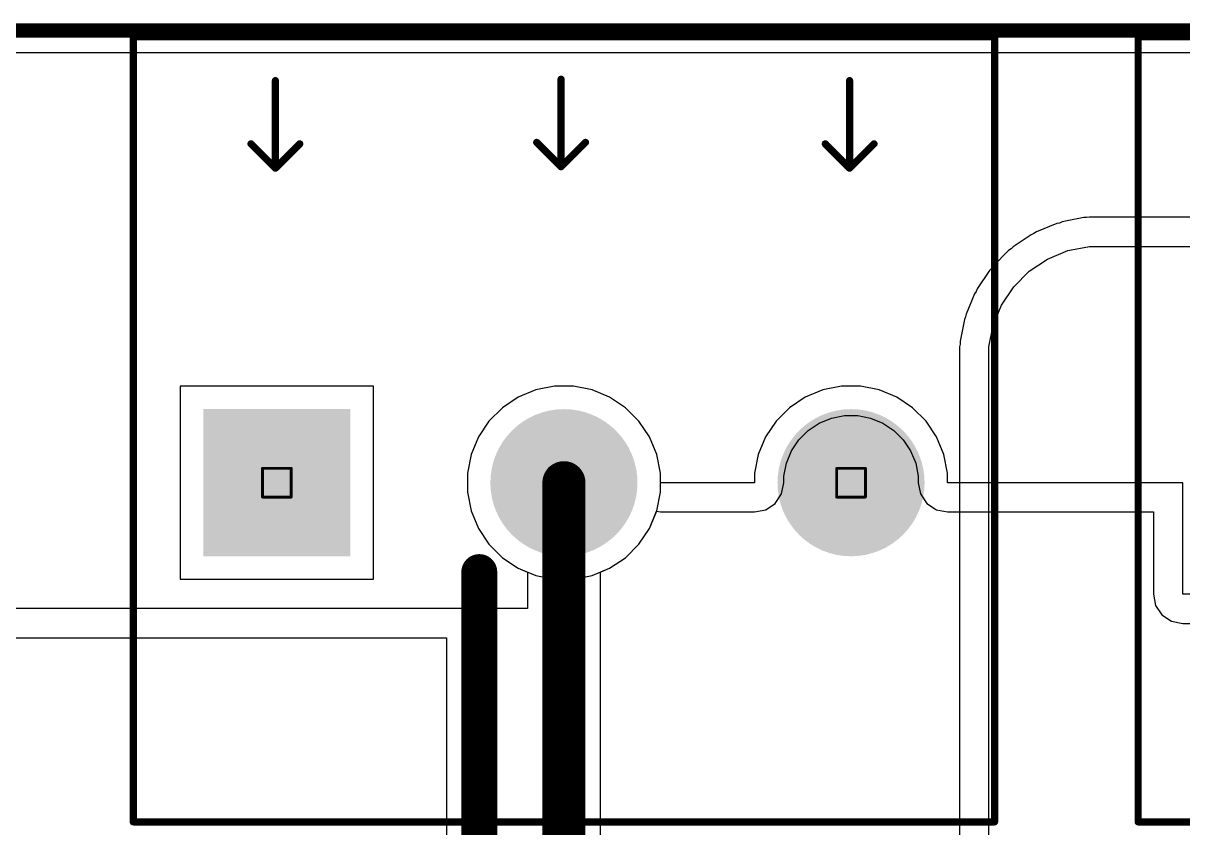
# Model space of a CAD drawing. Header units: inches. Extents: x -25 to 209, y 65 to 158.
# Drawn here: x 8.44 to 28.96, y 105.21 to 119.45 of the extents above; entities that cross this region are included whole.
import ezdxf

# ---------------------------------------------------------------- set-up
doc = ezdxf.new("R2010")
doc.units = ezdxf.units.IN
for name, color, linetype in [('Board Outline', 216, 'Continuous'), ('Bottom Layer', 5, 'Continuous'), ('Bottom Solder', 6, 'Continuous'), ('Drill Drawing', 1, 'Continuous'), ('Multi-Layer', 9, 'Continuous'), ('Pad Holes', 156, 'Continuous'), ('Top Layer', 1, 'Continuous'), ('Top Overlay', 2, 'Continuous'), ('Top Solder', 216, 'Continuous')]:
    doc.layers.add(name, color=color, linetype=linetype)

# ---------------------------------------------------------------- blocks, each defined once
blk = doc.blocks.new('TB008A_508_03BE_2')
at = {"layer": 'Bottom Layer'}
blk.add_hatch(color=5, dxfattribs=at).paths.add_polyline_path([(-1.20000014, 1.20000014), (1.20000014, 1.20000014), (1.20000014, -1.20000014), (-1.20000014, -1.20000014)])
h = blk.add_hatch(color=5, dxfattribs=at)
edge = h.paths.add_edge_path()
edge.add_arc((5.08000254, 0), 1.20000014, 0, 360)
h = blk.add_hatch(color=5, dxfattribs=at)
edge = h.paths.add_edge_path()
edge.add_arc((10.16, 0), 1.20000014, 0, 360)
at = {"layer": 'Bottom Solder'}
blk.add_hatch(color=6, dxfattribs=at).paths.add_polyline_path([(-1.30160014, 1.30160014), (1.30160014, 1.30160014), (1.30160014, -1.30160014), (-1.30160014, -1.30160014)])
h = blk.add_hatch(color=6, dxfattribs=at)
edge = h.paths.add_edge_path()
edge.add_arc((5.08000254, 0), 1.30160014, 0, 360)
h = blk.add_hatch(color=6, dxfattribs=at)
edge = h.paths.add_edge_path()
edge.add_arc((10.16, 0), 1.30160014, 0, 360)
at = {"layer": 'Multi-Layer'}
h = blk.add_hatch(color=9, dxfattribs=at)
edge = h.paths.add_edge_path()
edge.add_arc((5.08000254, 0), 1.20000014, 0, 360)
h = blk.add_hatch(color=9, dxfattribs=at)
edge = h.paths.add_edge_path()
edge.add_arc((10.16, 0), 1.20000014, 0, 360)
at = {"layer": 'Pad Holes'}
h = blk.add_hatch(color=7, dxfattribs=at)
edge = h.paths.add_edge_path()
edge.add_arc((0, 0), 0.7999984, 0, 360)
h = blk.add_hatch(color=7, dxfattribs=at)
edge = h.paths.add_edge_path()
edge.add_arc((5.08000254, 0), 0.7999984, 0, 360)
h = blk.add_hatch(color=7, dxfattribs=at)
edge = h.paths.add_edge_path()
edge.add_arc((10.16, 0), 0.7999984, 0, 360)
at = {"layer": 'Top Layer'}
blk.add_hatch(color=1, dxfattribs=at).paths.add_polyline_path([(-1.20000014, 1.20000014), (1.20000014, 1.20000014), (1.20000014, -1.20000014), (-1.20000014, -1.20000014)])
h = blk.add_hatch(color=1, dxfattribs=at)
edge = h.paths.add_edge_path()
edge.add_arc((5.08000254, 0), 1.20000014, 0, 360)
h = blk.add_hatch(color=1, dxfattribs=at)
edge = h.paths.add_edge_path()
edge.add_arc((10.16, 0), 1.20000014, 0, 360)
at = {"layer": 'Top Solder'}
blk.add_hatch(color=216, dxfattribs=at).paths.add_polyline_path([(-1.30160014, 1.30160014), (1.30160014, 1.30160014), (1.30160014, -1.30160014), (-1.30160014, -1.30160014)])
h = blk.add_hatch(color=216, dxfattribs=at)
edge = h.paths.add_edge_path()
edge.add_arc((5.08000254, 0), 1.30160014, 0, 360)
h = blk.add_hatch(color=216, dxfattribs=at)
edge = h.paths.add_edge_path()
edge.add_arc((10.16, 0), 1.30160014, 0, 360)
at = {"layer": 'Top Overlay', "const_width": 0.127}
for points in [[(-2.54, 7.88999946), (12.7, 7.88999946)], [(-2.54, -6.000000699999999), (-2.54, 7.88999946)], [(12.7, -6.000000699999999), (12.7, 7.88999946)], [(5.02919746, 7.1374), (5.0292, 5.58799746)], [(-0.0254, 5.5626), (-0.0254, 7.112)], [(10.1346, 5.5626), (10.1346, 7.112)], [(-0.4571999999999999, 5.9944), (-0.0254, 5.5626)], [(-0.0254, 5.5626), (0.4064, 5.9944)], [(4.597399999999999, 6.019799999999999), (5.0292, 5.58799746)], [(5.0292, 5.58799746), (5.46100254, 6.019799999999999)], [(9.7028, 5.9944), (10.1346, 5.5626)], [(10.1346, 5.5626), (10.5664, 5.9944)], [(-2.54, -6.000000699999999), (12.7, -6.000000699999999)]]:
    blk.add_lwpolyline(points, dxfattribs=at)
at = {"layer": 'Top Overlay', "const_width": 0.0635}
for points in [[(-2.57175, 7.88999946, 1), (-2.50825, 7.88999946, 1)], [(-2.57175, 7.88999946, 1), (-2.50825, 7.88999946, 1)], [(12.66825, 7.88999946, 1), (12.73175, 7.88999946, 1)], [(12.66825, 7.88999946, 1), (12.73175, 7.88999946, 1)], [(4.99744746, 7.1374, 1), (5.06094746, 7.1374, 1)], [(-0.05715, 7.112, 1), (0.00635, 7.112, 1)], [(10.10285, 7.112, 1), (10.16635, 7.112, 1)], [(-0.4889499999999999, 5.9944, 1), (-0.42545, 5.9944, 1)], [(0.37465, 5.9944, 1), (0.43815, 5.9944, 1)], [(4.56565, 6.019799999999999, 1), (4.629149999999999, 6.019799999999999, 1)], [(5.429252539999999, 6.019799999999999, 1), (5.49275254, 6.019799999999999, 1)], [(9.67105, 5.9944, 1), (9.734549999999999, 5.9944, 1)], [(10.53465, 5.9944, 1), (10.59815, 5.9944, 1)], [(-0.05715, 5.5626, 1), (0.00635, 5.5626, 1)], [(-0.05715, 5.5626, 1), (0.00635, 5.5626, 1)], [(-0.05715, 5.5626, 1), (0.00635, 5.5626, 1)], [(4.99745, 5.58799746, 1), (5.06095, 5.58799746, 1)], [(4.99745, 5.58799746, 1), (5.06095, 5.58799746, 1)], [(4.99745, 5.58799746, 1), (5.06095, 5.58799746, 1)], [(10.10285, 5.5626, 1), (10.16635, 5.5626, 1)], [(10.10285, 5.5626, 1), (10.16635, 5.5626, 1)], [(10.10285, 5.5626, 1), (10.16635, 5.5626, 1)], [(-2.57175, -6.000000699999999, 1), (-2.50825, -6.000000699999999, 1)], [(-2.57175, -6.000000699999999, 1), (-2.50825, -6.000000699999999, 1)], [(12.66825, -6.000000699999999, 1), (12.73175, -6.000000699999999, 1)], [(12.66825, -6.000000699999999, 1), (12.73175, -6.000000699999999, 1)]]:
    blk.add_lwpolyline(points, format="xyb", close=True, dxfattribs=at)
blk = doc.blocks.new('TB008A_508_03BE_3')
at = {"layer": 'Bottom Layer'}
blk.add_hatch(color=5, dxfattribs=at).paths.add_polyline_path([(-1.20000014, 1.20000014), (1.20000014, 1.20000014), (1.20000014, -1.20000014), (-1.20000014, -1.20000014)])
h = blk.add_hatch(color=5, dxfattribs=at)
edge = h.paths.add_edge_path()
edge.add_arc((5.08, 0), 1.20000014, 0, 360)
h = blk.add_hatch(color=5, dxfattribs=at)
edge = h.paths.add_edge_path()
edge.add_arc((10.16, 0), 1.20000014, 0, 360)
at = {"layer": 'Bottom Solder'}
blk.add_hatch(color=6, dxfattribs=at).paths.add_polyline_path([(-1.30160014, 1.30160014), (1.30160014, 1.30160014), (1.30160014, -1.30160014), (-1.30160014, -1.30160014)])
h = blk.add_hatch(color=6, dxfattribs=at)
edge = h.paths.add_edge_path()
edge.add_arc((5.08, 0), 1.30160014, 0, 360)
h = blk.add_hatch(color=6, dxfattribs=at)
edge = h.paths.add_edge_path()
edge.add_arc((10.16, 0), 1.30160014, 0, 360)
at = {"layer": 'Multi-Layer'}
h = blk.add_hatch(color=9, dxfattribs=at)
edge = h.paths.add_edge_path()
edge.add_arc((5.08, 0), 1.20000014, 0, 360)
h = blk.add_hatch(color=9, dxfattribs=at)
edge = h.paths.add_edge_path()
edge.add_arc((10.16, 0), 1.20000014, 0, 360)
at = {"layer": 'Pad Holes'}
h = blk.add_hatch(color=7, dxfattribs=at)
edge = h.paths.add_edge_path()
edge.add_arc((0, 0), 0.7999984, 0, 360)
h = blk.add_hatch(color=7, dxfattribs=at)
edge = h.paths.add_edge_path()
edge.add_arc((5.08, 0), 0.7999984, 0, 360)
h = blk.add_hatch(color=7, dxfattribs=at)
edge = h.paths.add_edge_path()
edge.add_arc((10.16, 0), 0.7999984, 0, 360)
at = {"layer": 'Top Layer'}
blk.add_hatch(color=1, dxfattribs=at).paths.add_polyline_path([(-1.20000014, 1.20000014), (1.20000014, 1.20000014), (1.20000014, -1.20000014), (-1.20000014, -1.20000014)])
h = blk.add_hatch(color=1, dxfattribs=at)
edge = h.paths.add_edge_path()
edge.add_arc((5.08, 0), 1.20000014, 0, 360)
h = blk.add_hatch(color=1, dxfattribs=at)
edge = h.paths.add_edge_path()
edge.add_arc((10.16, 0), 1.20000014, 0, 360)
at = {"layer": 'Top Solder'}
blk.add_hatch(color=216, dxfattribs=at).paths.add_polyline_path([(-1.30160014, 1.30160014), (1.30160014, 1.30160014), (1.30160014, -1.30160014), (-1.30160014, -1.30160014)])
h = blk.add_hatch(color=216, dxfattribs=at)
edge = h.paths.add_edge_path()
edge.add_arc((5.08, 0), 1.30160014, 0, 360)
h = blk.add_hatch(color=216, dxfattribs=at)
edge = h.paths.add_edge_path()
edge.add_arc((10.16, 0), 1.30160014, 0, 360)
at = {"layer": 'Top Overlay', "const_width": 0.127}
for points in [[(-2.54, 7.88999946), (12.7, 7.88999946)], [(-2.54, -6.000000699999999), (-2.54, 7.88999946)], [(12.7, -6.000000699999999), (12.7, 7.88999946)], [(5.0292, 5.588), (5.0292, 7.1374)], [(-0.0254, 5.5626), (-0.0254, 7.112)], [(10.1346, 5.5626), (10.1346, 7.112)], [(-0.4571999999999999, 5.9944), (-0.0254, 5.5626)], [(-0.0254, 5.5626), (0.4064, 5.9944)], [(4.597399999999999, 6.019799999999999), (5.0292, 5.588)], [(5.0292, 5.588), (5.460999999999999, 6.019799999999999)], [(9.7028, 5.9944), (10.1346, 5.5626)], [(10.1346, 5.5626), (10.5664, 5.9944)], [(-2.54, -6.000000699999999), (12.7, -6.000000699999999)]]:
    blk.add_lwpolyline(points, dxfattribs=at)
at = {"layer": 'Top Overlay', "const_width": 0.0635}
for points in [[(-2.57175, 7.88999946, 1), (-2.50825, 7.88999946, 1)], [(-2.57175, 7.88999946, 1), (-2.50825, 7.88999946, 1)], [(12.66825, 7.88999946, 1), (12.73175, 7.88999946, 1)], [(12.66825, 7.88999946, 1), (12.73175, 7.88999946, 1)], [(4.99745, 7.1374, 1), (5.06095, 7.1374, 1)], [(-0.05715, 7.112, 1), (0.00635, 7.112, 1)], [(10.10285, 7.112, 1), (10.16635, 7.112, 1)], [(-0.4889499999999999, 5.9944, 1), (-0.42545, 5.9944, 1)], [(0.37465, 5.9944, 1), (0.43815, 5.9944, 1)], [(4.56565, 6.019799999999999, 1), (4.629149999999999, 6.019799999999999, 1)], [(5.42925, 6.019799999999999, 1), (5.49275, 6.019799999999999, 1)], [(9.67105, 5.9944, 1), (9.734549999999999, 5.9944, 1)], [(10.53465, 5.9944, 1), (10.59815, 5.9944, 1)], [(-0.05715, 5.5626, 1), (0.00635, 5.5626, 1)], [(-0.05715, 5.5626, 1), (0.00635, 5.5626, 1)], [(-0.05715, 5.5626, 1), (0.00635, 5.5626, 1)], [(4.99745, 5.588, 1), (5.06095, 5.588, 1)], [(4.99745, 5.588, 1), (5.06095, 5.588, 1)], [(4.99745, 5.588, 1), (5.06095, 5.588, 1)], [(10.10285, 5.5626, 1), (10.16635, 5.5626, 1)], [(10.10285, 5.5626, 1), (10.16635, 5.5626, 1)], [(10.10285, 5.5626, 1), (10.16635, 5.5626, 1)], [(-2.57175, -6.000000699999999, 1), (-2.50825, -6.000000699999999, 1)], [(-2.57175, -6.000000699999999, 1), (-2.50825, -6.000000699999999, 1)], [(12.66825, -6.000000699999999, 1), (12.73175, -6.000000699999999, 1)], [(12.66825, -6.000000699999999, 1), (12.73175, -6.000000699999999, 1)]]:
    blk.add_lwpolyline(points, format="xyb", close=True, dxfattribs=at)

msp = doc.modelspace()

# ---------------------------------------------------------------- linework, layer by layer
at = {"layer": 'Board Outline', "const_width": 0.254}
msp.add_lwpolyline([(-20.80000158, 119.32001282), (73.20000092, 119.32001282)], dxfattribs=at)
at = {"layer": 'Bottom Layer'}
for p, q in [((-2.83413708, 118.93156046), (73.37116136, 118.93156046)), ((26.8234541, 115.93217098), (26.77631424, 115.912646)), ((27.2046319, 116.00798998), (26.8234541, 115.93217098)), ((27.25564272, 116.00798998), (27.2046319, 116.00798998)), ((27.30567564, 116.0179417), (27.25564272, 116.00798998)), ((27.49997548, 116.0179417), (27.30567564, 116.0179417)), ((27.50000088, 116.01794678), (27.49997548, 116.0179417)), ((46.26200044, 116.01794932), (27.50000088, 116.01794678)), ((26.32479876, 115.72562072), (26.27767414, 115.70610082)), ((26.36722184, 115.75396712), (26.32479876, 115.72562072)), ((26.7262864, 115.90269428), (26.36722184, 115.75396712)), ((26.77631424, 115.912646), (26.7262864, 115.90269428)), ((26.27767414, 115.70610082), (25.95452772, 115.4901805)), ((25.87604172, 115.42576864), (25.60122642, 115.15095588)), ((25.91845464, 115.45410996), (25.87604172, 115.42576864)), ((25.95452772, 115.4901805), (25.91845464, 115.45410996)), ((26.56543328, 115.27544128), (26.92449784, 115.42417098)), ((26.92449784, 115.42417098), (27.30567564, 115.49998998)), ((27.30567564, 115.49998998), (27.49999834, 115.49998998)), ((27.49999834, 115.49998998), (27.50000088, 115.49999506)), ((27.50000088, 115.49999506), (46.26200044, 115.4999976)), ((25.57288764, 115.1085455), (25.53680948, 115.07246734)), ((25.60122642, 115.15095588), (25.57288764, 115.1085455)), ((26.24228686, 115.05952096), (26.56543328, 115.27544128)), ((25.53680948, 115.07246734), (25.32088916, 114.74931584)), ((25.96747156, 114.7847082), (26.24228686, 115.05952096)), ((25.30136926, 114.70218868), (25.2730254, 114.65977068)), ((25.32088916, 114.74931584), (25.30136926, 114.70218868)), ((25.75155124, 114.46155924), (25.96747156, 114.7847082)), ((25.2730254, 114.65977068), (25.12429824, 114.3007112)), ((25.12429824, 114.3007112), (25.11434652, 114.25068336)), ((25.60282154, 114.10249722), (25.75155124, 114.46155924)), ((25.09482154, 114.20354604), (25.019, 113.82236824)), ((25.11434652, 114.25068336), (25.09482154, 114.20354604)), ((25.527, 113.72131942), (25.60282154, 114.10249722)), ((25.019, 113.77135234), (25.00904828, 113.72131942)), ((25.00904828, 113.72131942), (25.00904828, 113.52699672)), ((25.019, 113.82236824), (25.019, 113.77135234)), ((25.527, 113.52699672), (25.527, 113.72131942)), ((25.00904828, 113.52699672), (25.00904828, 103.26617142)), ((25.527, 103.251), (25.527, 113.52699672)), ((14.6359118, 113.02700026), (11.21991152, 113.02700026)), ((11.21991152, 113.02700026), (11.21991152, 109.61099998)), ((14.6359118, 109.61099998), (14.6359118, 113.02700026)), ((17.5097059, 112.96136412), (17.19887086, 112.83261152)), ((17.83968746, 113.02700026), (17.5097059, 112.96136412)), ((18.17613586, 113.02700026), (17.83968746, 113.02700026)), ((18.50611742, 112.96136412), (18.17613586, 113.02700026)), ((18.81695246, 112.83261152), (18.50611742, 112.96136412)), ((16.91912542, 112.64569038), (16.6812214, 112.40778636)), ((17.19887086, 112.83261152), (16.91912542, 112.64569038)), ((19.0966979, 112.64569038), (18.81695246, 112.83261152)), ((19.33460192, 112.40778636), (19.0966979, 112.64569038)), ((16.6812214, 112.40778636), (16.49430026, 112.12804092)), ((19.52152306, 112.12804092), (19.33460192, 112.40778636)), ((16.49430026, 112.12804092), (16.36554766, 111.81720588)), ((19.65027566, 111.81720588), (19.52152306, 112.12804092)), ((16.36554766, 111.81720588), (16.29991152, 111.48722432)), ((19.7159118, 111.48722432), (19.65027566, 111.81720588)), ((16.29991152, 111.48722432), (16.29991152, 111.15077592)), ((19.7159118, 111.15077592), (19.7159118, 111.48722432)), ((16.29991152, 111.15077592), (16.36554766, 110.82079436)), ((19.65027566, 110.82079436), (19.7159118, 111.15077592)), ((16.36554766, 110.82079436), (16.49430026, 110.50995932)), ((19.52152306, 110.50995932), (19.65027566, 110.82079436)), ((16.49430026, 110.50995932), (16.6812214, 110.23021388)), ((19.33460192, 110.23021388), (19.52152306, 110.50995932)), ((16.6812214, 110.23021388), (16.91912542, 109.99230986)), ((19.0966979, 109.99230986), (19.33460192, 110.23021388)), ((16.91912542, 109.99230986), (17.19887086, 109.80538872)), ((18.81695246, 109.80538872), (19.0966979, 109.99230986)), ((17.19887086, 109.80538872), (17.5097059, 109.67663612)), ((18.50611742, 109.67663612), (18.81695246, 109.80538872)), ((11.21991152, 109.61099998), (14.6359118, 109.61099998)), ((17.5097059, 109.67663612), (17.83968746, 109.61099998)), ((17.83968746, 109.61099998), (18.17613586, 109.61099998)), ((18.17613586, 109.61099998), (18.50611742, 109.67663612))]:
    msp.add_line(p, q, dxfattribs=at)
at = {"layer": 'Drill Drawing', "const_width": 0.0508}
for points in [[(12.67391166, 111.57300012), (13.18191166, 111.57300012)], [(12.67391166, 111.06500012), (12.67391166, 111.57300012)], [(13.18191166, 111.06500012), (13.18191166, 111.57300012)], [(17.75391166, 111.57300012), (18.26191166, 111.57300012)], [(17.75391166, 111.06500012), (17.75391166, 111.57300012)], [(18.26191166, 111.06500012), (18.26191166, 111.57300012)], [(22.83391166, 111.57300012), (23.34191166, 111.57300012)], [(22.83391166, 111.06500012), (22.83391166, 111.57300012)], [(23.34191166, 111.06500012), (23.34191166, 111.57300012)], [(12.67391166, 111.06500012), (13.18191166, 111.06500012)], [(17.75391166, 111.06500012), (18.26191166, 111.06500012)], [(22.83391166, 111.06500012), (23.34191166, 111.06500012)]]:
    msp.add_lwpolyline(points, dxfattribs=at)
at = {"layer": 'Drill Drawing', "const_width": 0.0254}
for points in [[(12.66121166, 111.57300012, 1), (12.68661166, 111.57300012, 1)], [(12.66121166, 111.57300012, 1), (12.68661166, 111.57300012, 1)], [(13.16921166, 111.57300012, 1), (13.19461166, 111.57300012, 1)], [(13.16921166, 111.57300012, 1), (13.19461166, 111.57300012, 1)], [(17.74121166, 111.57300012, 1), (17.76661166, 111.57300012, 1)], [(17.74121166, 111.57300012, 1), (17.76661166, 111.57300012, 1)], [(18.24921166, 111.57300012, 1), (18.27461166, 111.57300012, 1)], [(18.24921166, 111.57300012, 1), (18.27461166, 111.57300012, 1)], [(22.82121166, 111.57300012, 1), (22.84661166, 111.57300012, 1)], [(22.82121166, 111.57300012, 1), (22.84661166, 111.57300012, 1)], [(23.32921166, 111.57300012, 1), (23.35461166, 111.57300012, 1)], [(23.32921166, 111.57300012, 1), (23.35461166, 111.57300012, 1)], [(12.66121166, 111.06500012, 1), (12.68661166, 111.06500012, 1)], [(12.66121166, 111.06500012, 1), (12.68661166, 111.06500012, 1)], [(13.16921166, 111.06500012, 1), (13.19461166, 111.06500012, 1)], [(13.16921166, 111.06500012, 1), (13.19461166, 111.06500012, 1)], [(17.74121166, 111.06500012, 1), (17.76661166, 111.06500012, 1)], [(17.74121166, 111.06500012, 1), (17.76661166, 111.06500012, 1)], [(18.24921166, 111.06500012, 1), (18.27461166, 111.06500012, 1)], [(18.24921166, 111.06500012, 1), (18.27461166, 111.06500012, 1)], [(22.82121166, 111.06500012, 1), (22.84661166, 111.06500012, 1)], [(22.82121166, 111.06500012, 1), (22.84661166, 111.06500012, 1)], [(23.32921166, 111.06500012, 1), (23.35461166, 111.06500012, 1)], [(23.32921166, 111.06500012, 1), (23.35461166, 111.06500012, 1)]]:
    msp.add_lwpolyline(points, format="xyb", close=True, dxfattribs=at)
at = {"layer": 'Top Layer'}
for p, q in [((-6.352087879999999, 118.93156046), (60.54113876, 118.93156046)), ((17.5097059, 112.96136412), (17.19887086, 112.83261152)), ((17.83968746, 113.02700026), (17.5097059, 112.96136412)), ((18.17613586, 113.02700026), (17.83968746, 113.02700026)), ((18.50611742, 112.96136412), (18.17613586, 113.02700026)), ((18.81695246, 112.83261152), (18.50611742, 112.96136412)), ((22.5897059, 112.96136412), (22.27887086, 112.83261152)), ((22.91968746, 113.02700026), (22.5897059, 112.96136412)), ((23.25613586, 113.02700026), (22.91968746, 113.02700026)), ((23.58611742, 112.96136412), (23.25613586, 113.02700026)), ((23.89695246, 112.83261152), (23.58611742, 112.96136412)), ((16.91912542, 112.64569038), (16.6812214, 112.40778636)), ((17.19887086, 112.83261152), (16.91912542, 112.64569038)), ((19.0966979, 112.64569038), (18.81695246, 112.83261152)), ((19.33460192, 112.40778636), (19.0966979, 112.64569038)), ((21.99912542, 112.64569038), (21.7612214, 112.40778636)), ((22.27887086, 112.83261152), (21.99912542, 112.64569038)), ((24.1766979, 112.64569038), (23.89695246, 112.83261152)), ((24.41460192, 112.40778636), (24.1766979, 112.64569038)), ((22.52420692, 112.37360558), (22.74078764, 112.46331584)), ((22.74078764, 112.46331584), (22.97070336, 112.50904854)), ((22.97070336, 112.50904854), (23.20511996, 112.50904854)), ((23.20511996, 112.50904854), (23.43503568, 112.46331584)), ((23.43503568, 112.46331584), (23.65161132, 112.37360812)), ((16.6812214, 112.40778636), (16.49430026, 112.12804092)), ((19.52152306, 112.12804092), (19.33460192, 112.40778636)), ((21.7612214, 112.40778636), (21.57430026, 112.12804092)), ((22.16353962, 112.07761176), (22.32930764, 112.24337724)), ((22.32930764, 112.24337724), (22.52420692, 112.37360558)), ((23.65161132, 112.37360812), (23.8465233, 112.24337216)), ((23.8465233, 112.24337216), (24.01228878, 112.07760414)), ((24.60152306, 112.12804092), (24.41460192, 112.40778636)), ((16.49430026, 112.12804092), (16.36554766, 111.81720588)), ((19.65027566, 111.81720588), (19.52152306, 112.12804092)), ((21.57430026, 112.12804092), (21.44554766, 111.81720588)), ((22.03330366, 111.88269978), (22.16353962, 112.07761176)), ((24.01228878, 112.07760414), (24.14251712, 111.88270486)), ((24.73027566, 111.81720588), (24.60152306, 112.12804092)), ((21.94359594, 111.66612414), (22.03330366, 111.88269978)), ((24.14251712, 111.88270486), (24.23222738, 111.66612414)), ((16.36554766, 111.81720588), (16.29991152, 111.48722432)), ((19.7159118, 111.48722432), (19.65027566, 111.81720588)), ((21.44554766, 111.81720588), (21.37991152, 111.48722432)), ((21.89786324, 111.43620842), (21.94359594, 111.66612414)), ((24.23222738, 111.66612414), (24.27796008, 111.43620842)), ((24.7959118, 111.48722432), (24.73027566, 111.81720588)), ((16.29991152, 111.48722432), (16.29991152, 111.15077592)), ((19.7159118, 111.31900012), (19.7159118, 111.48722432)), ((21.37991152, 111.48722432), (21.37991152, 111.31900012)), ((21.89786324, 111.31900012), (21.89786324, 111.43620842)), ((24.27796008, 111.43620842), (24.27796008, 111.31900012)), ((24.7959118, 111.31900012), (24.7959118, 111.48722432)), ((21.37991152, 111.31900012), (19.7159118, 111.31900012)), ((21.85843736, 111.12078868), (21.89786324, 111.31900012)), ((24.27796008, 111.31900012), (24.31738596, 111.12078868)), ((28.956, 111.31900012), (24.7959118, 111.31900012)), ((28.956, 109.347), (28.956, 111.31900012)), ((16.29991152, 111.15077592), (16.36554766, 110.82079436)), ((21.7461592, 110.95275244), (21.85843736, 111.12078868)), ((24.31738596, 111.12078868), (24.42966412, 110.95275244)), ((16.36554766, 110.82079436), (16.49430026, 110.50995932)), ((19.52152306, 110.50995932), (19.64771534, 110.814612)), ((19.64771534, 110.814612), (19.7159118, 110.8010484)), ((19.7159118, 110.8010484), (21.37991152, 110.8010484)), ((21.37991152, 110.8010484), (21.57812296, 110.84047428)), ((21.57812296, 110.84047428), (21.7461592, 110.95275244)), ((24.42966412, 110.95275244), (24.59770036, 110.84047428)), ((24.59770036, 110.84047428), (24.7959118, 110.8010484)), ((24.7959118, 110.8010484), (28.43804828, 110.8010484)), ((28.43804828, 110.8010484), (28.43804828, 109.347)), ((16.49430026, 110.50995932), (16.6812214, 110.23021388)), ((19.33460192, 110.23021388), (19.52152306, 110.50995932)), ((16.6812214, 110.23021388), (16.91912542, 109.99230986)), ((19.0966979, 109.99230986), (19.33460192, 110.23021388)), ((16.91912542, 109.99230986), (17.19887086, 109.80538872)), ((18.81695246, 109.80538872), (19.0966979, 109.99230986)), ((17.19887086, 109.80538872), (17.36047074, 109.7384521)), ((18.65535258, 109.7384521), (18.81695246, 109.80538872)), ((17.36047074, 109.7384521), (17.36047074, 109.093)), ((18.65535258, 101.84500078), (18.65535258, 109.7384521)), ((28.43804828, 109.347), (28.47747416, 109.14878856)), ((34.93938402, 109.347), (28.956, 109.347)), ((17.36047074, 109.093), (6.985, 109.093)), ((28.47747416, 109.14878856), (28.58975232, 108.98075232)), ((28.58975232, 108.98075232), (28.75778856, 108.86847416)), ((28.75778856, 108.86847416), (28.956, 108.82904828)), ((28.956, 108.82904828), (33.70730368, 108.82904828)), ((6.985, 108.57504828), (15.92730622, 108.57504828)), ((15.92730622, 108.57504828), (15.92730622, 98.79133912))]:
    msp.add_line(p, q, dxfattribs=at)
for points, const_width in [([(18.00791166, 101.16709002), (18.00791166, 111.31900012)], 0.7619999999999999), ([(16.51000254, 98.09283912), (16.51000254, 109.7384521)], 0.635)]:
    msp.add_lwpolyline(points, dxfattribs=dict(at, const_width=const_width))
for points, const_width in [([(17.81741166, 111.31900012, 1), (18.19841166, 111.31900012, 1)], 0.3809999999999999), ([(16.35125254, 109.7384521, 1), (16.66875254, 109.7384521, 1)], 0.3175)]:
    msp.add_lwpolyline(points, format="xyb", close=True, dxfattribs=dict(at, const_width=const_width))

# ---------------------------------------------------------------- block references
for name, p in [('TB008A_508_03BE_3', (12.92791166, 111.31900012)), ('TB008A_508_03BE_2', (30.70791166, 111.31900012))]:
    msp.add_blockref(name, p)

doc.saveas('drawing.dxf')
